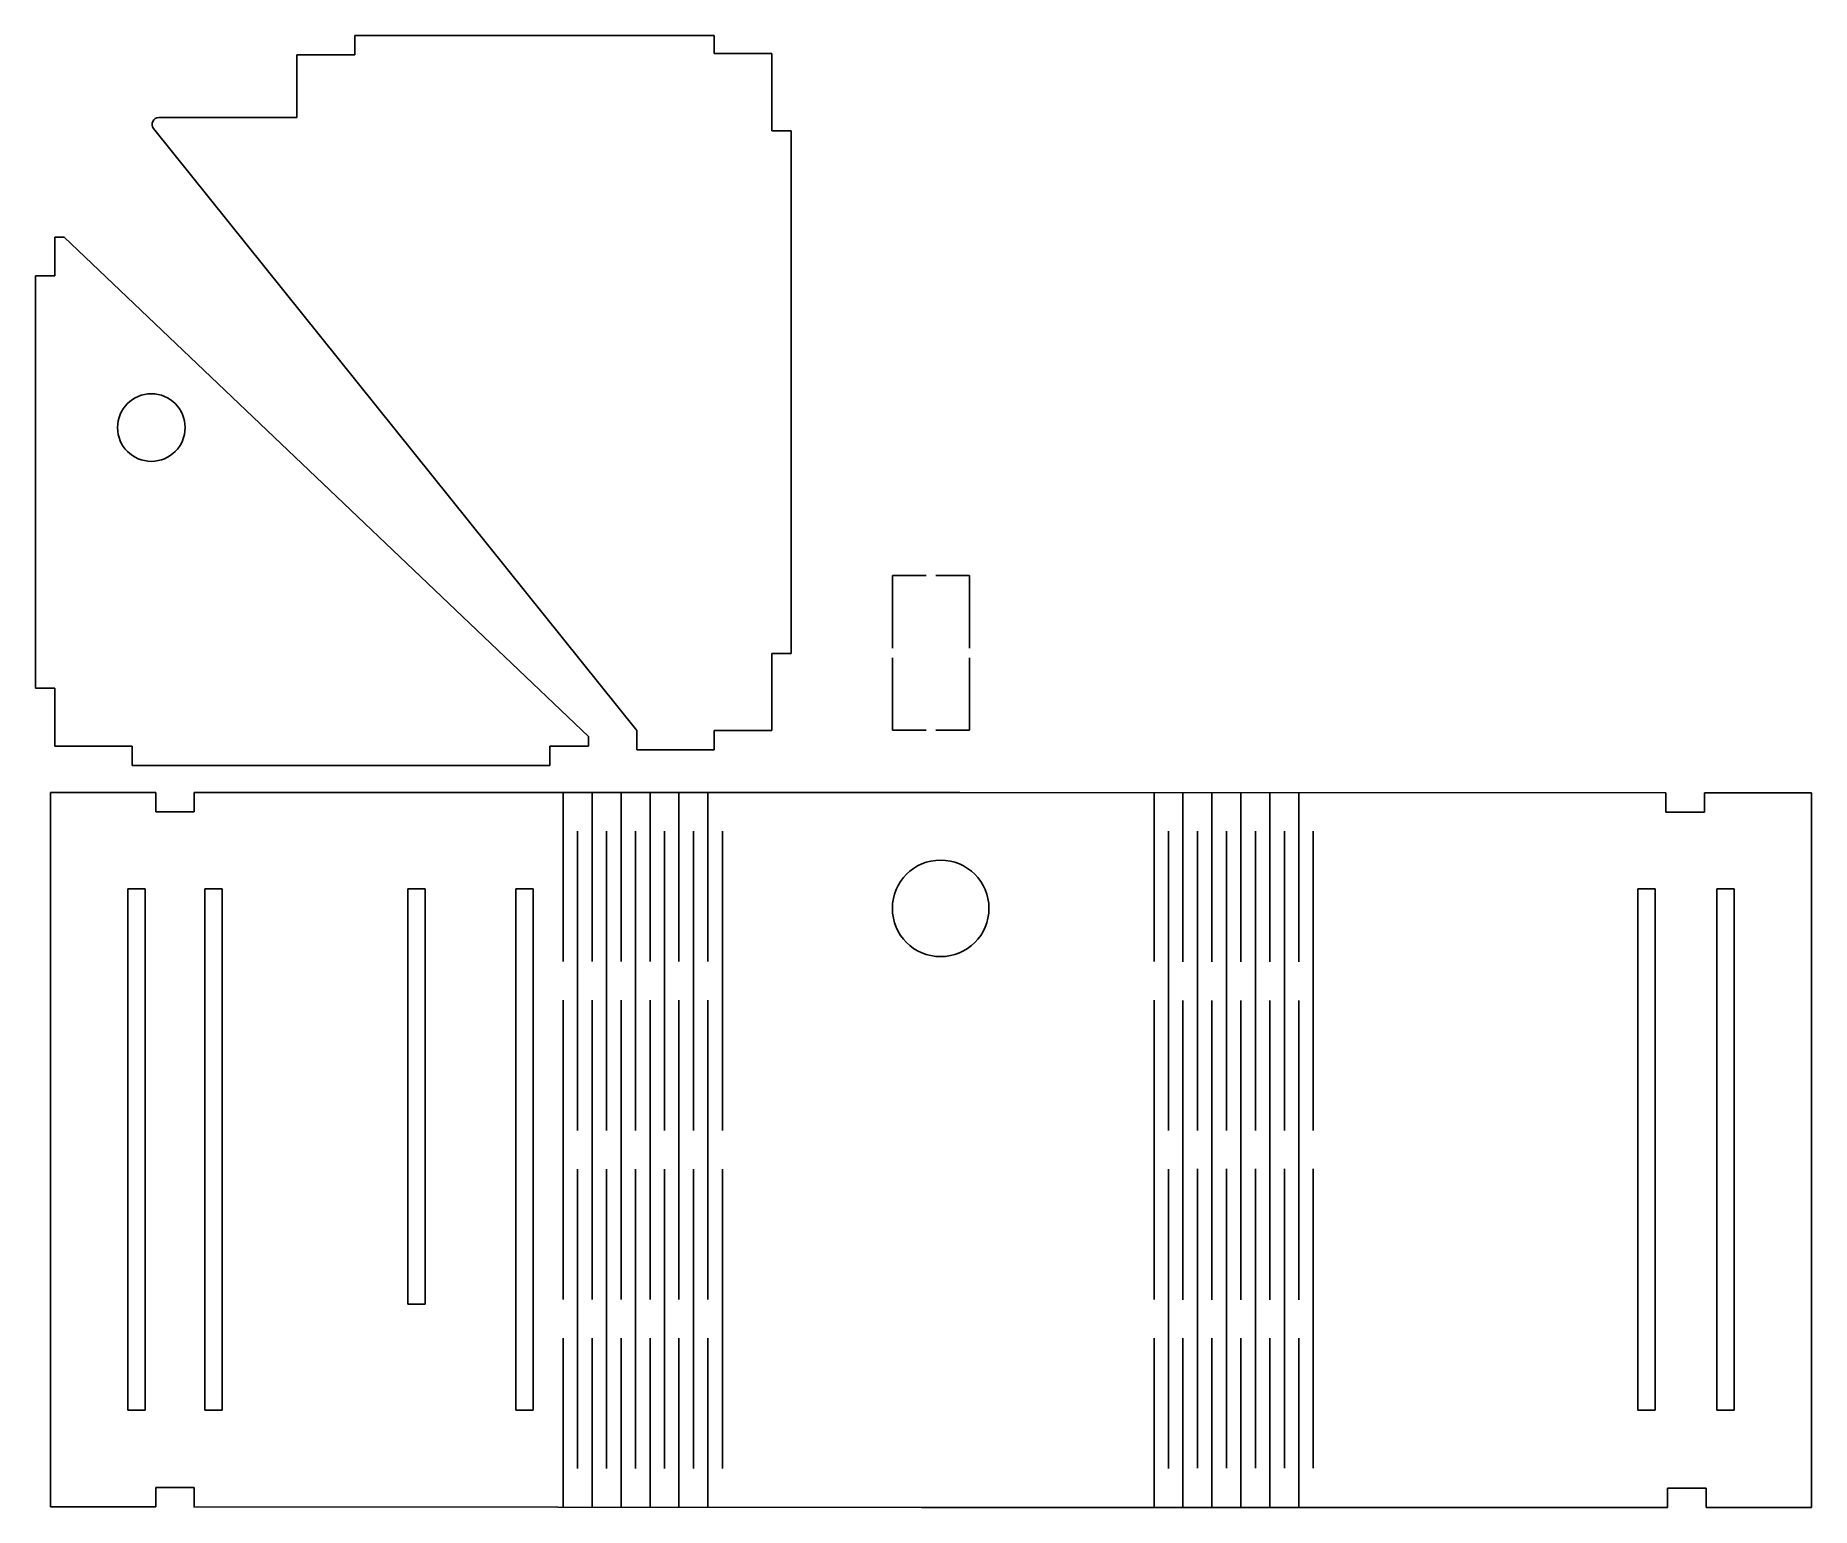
# Model space of a CAD drawing. Header units: millimetres. Extents: x 3 to 187, y 4 to 157.
import ezdxf

# ---------------------------------------------------------------- set-up
doc = ezdxf.new("R2010")
doc.units = ezdxf.units.MM
for name, color, linetype in [('View007', 7, 'CONTINUOUS'), ('View015', 7, 'CONTINUOUS'), ('View016', 7, 'CONTINUOUS'), ('View017', 7, 'CONTINUOUS')]:
    doc.layers.add(name, color=color, linetype=linetype)

msp = doc.modelspace()

# ---------------------------------------------------------------- linework, layer by layer
at = {"layer": 'View007'}
for p, q in [((15.89, 78.29), (4.99, 78.29)), ((4.99, 78.29), (4.99, 4.3)), ((15.89, 78.29), (15.89, 76.29)), ((95.19, 78.29), (19.89, 78.29)), ((19.89, 76.29), (19.89, 78.29)), ((58.09, 78.29), (58.09, 60.79)), ((61.09, 78.29), (61.09, 60.79)), ((64.09, 78.29), (64.09, 60.79)), ((67.09, 78.29), (67.09, 60.79)), ((70.09, 78.29), (70.09, 60.79)), ((73.09, 78.29), (73.09, 60.79)), ((95.19, 78.29), (99.19, 78.29)), ((172.29, 78.24), (99.19, 78.29)), ((119.29, 78.29), (119.29, 60.79)), ((122.29, 78.27), (122.29, 60.76)), ((125.29, 78.27), (125.29, 60.76)), ((128.29, 78.27), (128.29, 60.76)), ((131.29, 78.27), (131.29, 60.76)), ((134.29, 78.27), (134.29, 60.76)), ((172.29, 78.24), (172.29, 76.24)), ((187.39, 78.24), (176.29, 78.24)), ((176.29, 76.24), (176.29, 78.24)), ((187.39, 4.24), (187.39, 78.24)), ((15.89, 76.29), (19.89, 76.29)), ((172.29, 76.24), (176.29, 76.24)), ((59.59, 74.29), (59.59, 43.29)), ((62.59, 74.29), (62.59, 43.29)), ((65.59, 74.29), (65.59, 43.29)), ((68.59, 74.29), (68.59, 43.29)), ((71.59, 74.29), (71.59, 43.29)), ((74.59, 74.29), (74.59, 43.29)), ((120.79, 74.29), (120.79, 43.29)), ((123.79, 74.27), (123.79, 43.27)), ((126.79, 74.27), (126.79, 43.27)), ((129.79, 74.27), (129.79, 43.27)), ((132.79, 74.27), (132.79, 43.27)), ((135.79, 74.27), (135.79, 43.27)), ((12.99, 68.3), (12.99, 14.3)), ((14.79, 68.3), (12.99, 68.3)), ((14.79, 14.3), (14.79, 68.3)), ((22.79, 68.3), (20.99, 68.3)), ((20.99, 68.3), (20.99, 14.3)), ((22.79, 68.3), (22.79, 14.3)), ((43.79, 68.3), (41.99, 68.3)), ((41.99, 68.3), (41.99, 25.3)), ((43.79, 25.3), (43.79, 68.3)), ((53.19, 68.3), (53.19, 14.3)), ((54.99, 68.3), (53.19, 68.3)), ((54.99, 14.3), (54.99, 68.3)), ((169.39, 68.3), (169.39, 14.3)), ((171.19, 68.3), (169.39, 68.3)), ((171.19, 14.3), (171.19, 68.3)), ((177.59, 68.3), (177.59, 14.3)), ((179.39, 68.3), (177.59, 68.3)), ((179.39, 14.3), (179.39, 68.3)), ((58.09, 56.79), (58.09, 25.79)), ((61.09, 56.79), (61.09, 25.79)), ((64.09, 56.79), (64.09, 25.79)), ((67.09, 56.79), (67.09, 25.79)), ((70.09, 56.79), (70.09, 25.79)), ((73.09, 56.79), (73.09, 25.79)), ((119.29, 56.79), (119.29, 25.79)), ((122.29, 56.76), (122.29, 25.76)), ((125.29, 56.76), (125.29, 25.76)), ((128.29, 56.76), (128.29, 25.76)), ((131.29, 56.76), (131.29, 25.76)), ((134.29, 56.76), (134.29, 25.76)), ((59.59, 39.29), (59.59, 8.29)), ((62.59, 39.29), (62.59, 8.29)), ((65.59, 39.29), (65.59, 8.29)), ((68.59, 39.29), (68.59, 8.29)), ((71.59, 39.29), (71.59, 8.29)), ((74.59, 39.29), (74.59, 8.29)), ((120.79, 39.29), (120.79, 8.29)), ((123.79, 39.3), (123.79, 8.3)), ((126.79, 39.3), (126.79, 8.3)), ((129.79, 39.3), (129.79, 8.3)), ((132.79, 39.3), (132.79, 8.3)), ((135.79, 39.3), (135.79, 8.3)), ((41.99, 25.3), (43.79, 25.3)), ((58.09, 4.29), (58.09, 21.79)), ((61.09, 4.29), (61.09, 21.79)), ((64.09, 4.29), (64.09, 21.79)), ((67.09, 4.29), (67.09, 21.79)), ((70.09, 4.29), (70.09, 21.79)), ((73.09, 4.29), (73.09, 21.79)), ((119.29, 4.29), (119.29, 21.79)), ((122.29, 4.25), (122.29, 21.76)), ((125.29, 4.25), (125.29, 21.76)), ((128.29, 4.25), (128.29, 21.76)), ((131.29, 4.25), (131.29, 21.76)), ((134.29, 4.25), (134.29, 21.76)), ((12.99, 14.3), (14.79, 14.3)), ((20.99, 14.3), (22.79, 14.3)), ((53.19, 14.3), (54.99, 14.3)), ((169.39, 14.3), (171.19, 14.3)), ((177.59, 14.3), (179.39, 14.3)), ((15.89, 6.3), (15.89, 4.3)), ((19.89, 6.3), (15.89, 6.3)), ((19.89, 4.24), (19.89, 6.3)), ((172.49, 6.24), (172.49, 4.24)), ((176.49, 6.24), (172.49, 6.24)), ((176.49, 4.24), (176.49, 6.24)), ((4.99, 4.3), (15.89, 4.3)), ((19.89, 4.3), (95.19, 4.24)), ((95.19, 4.24), (99.19, 4.24)), ((99.19, 4.24), (172.49, 4.25)), ((176.49, 4.24), (187.39, 4.24))]:
    msp.add_line(p, q, dxfattribs=at)
msp.add_circle((97.19, 66.29), 5, dxfattribs=at)
at = {"layer": 'View015'}
for p, q in [((92.19, 93.25), (92.19, 100.75)), ((92.19, 100.75), (95.69, 100.75)), ((96.69, 100.75), (100.19, 100.75)), ((100.19, 93.25), (100.19, 100.75)), ((92.19, 84.75), (92.19, 92.25)), ((100.19, 92.25), (100.19, 84.75)), ((95.69, 84.75), (92.19, 84.75)), ((100.19, 84.75), (96.69, 84.75))]:
    msp.add_line(p, q, dxfattribs=at)
at = {"layer": 'View016'}
for p, q in [((5.44, 135.8), (6.4, 135.8)), ((5.44, 131.8), (5.44, 135.8)), ((6.4, 135.8), (60.72, 84.09)), ((3.44, 89.09), (3.44, 131.8)), ((3.44, 131.8), (5.44, 131.8)), ((5.44, 89.09), (3.44, 89.09)), ((5.44, 83.09), (5.44, 89.09)), ((5.44, 83.09), (13.44, 83.09)), ((13.44, 83.09), (13.44, 81.09)), ((56.72, 83.09), (56.72, 81.09)), ((60.72, 83.09), (56.72, 83.09)), ((60.72, 84.09), (60.72, 83.09)), ((13.44, 81.09), (56.72, 81.09))]:
    msp.add_line(p, q, dxfattribs=at)
msp.add_circle((15.44, 116.09), 3.5, dxfattribs=at)
at = {"layer": 'View017'}
for p, q in [((36.52, 156.7), (73.72, 156.7)), ((36.52, 156.7), (36.52, 154.7)), ((73.72, 156.7), (73.72, 154.84)), ((30.52, 154.7), (30.52, 148.2)), ((30.52, 154.7), (36.52, 154.7)), ((73.72, 154.84), (79.72, 154.84)), ((79.72, 146.84), (79.72, 154.84)), ((30.52, 148.2), (16.22, 148.2)), ((15.66, 147.05), (65.72, 84.7)), ((81.72, 146.84), (79.72, 146.84)), ((81.72, 92.7), (81.72, 146.84)), ((79.72, 92.7), (81.72, 92.7)), ((79.72, 84.7), (79.72, 92.7)), ((65.72, 82.7), (65.72, 84.7)), ((79.72, 84.7), (73.72, 84.7)), ((73.72, 84.7), (73.72, 82.7)), ((73.72, 82.7), (65.72, 82.7))]:
    msp.add_line(p, q, dxfattribs=at)
msp.add_arc((16.22, 147.49), 0.706, 90, -141.394, dxfattribs=at)

doc.saveas('drawing.dxf')
